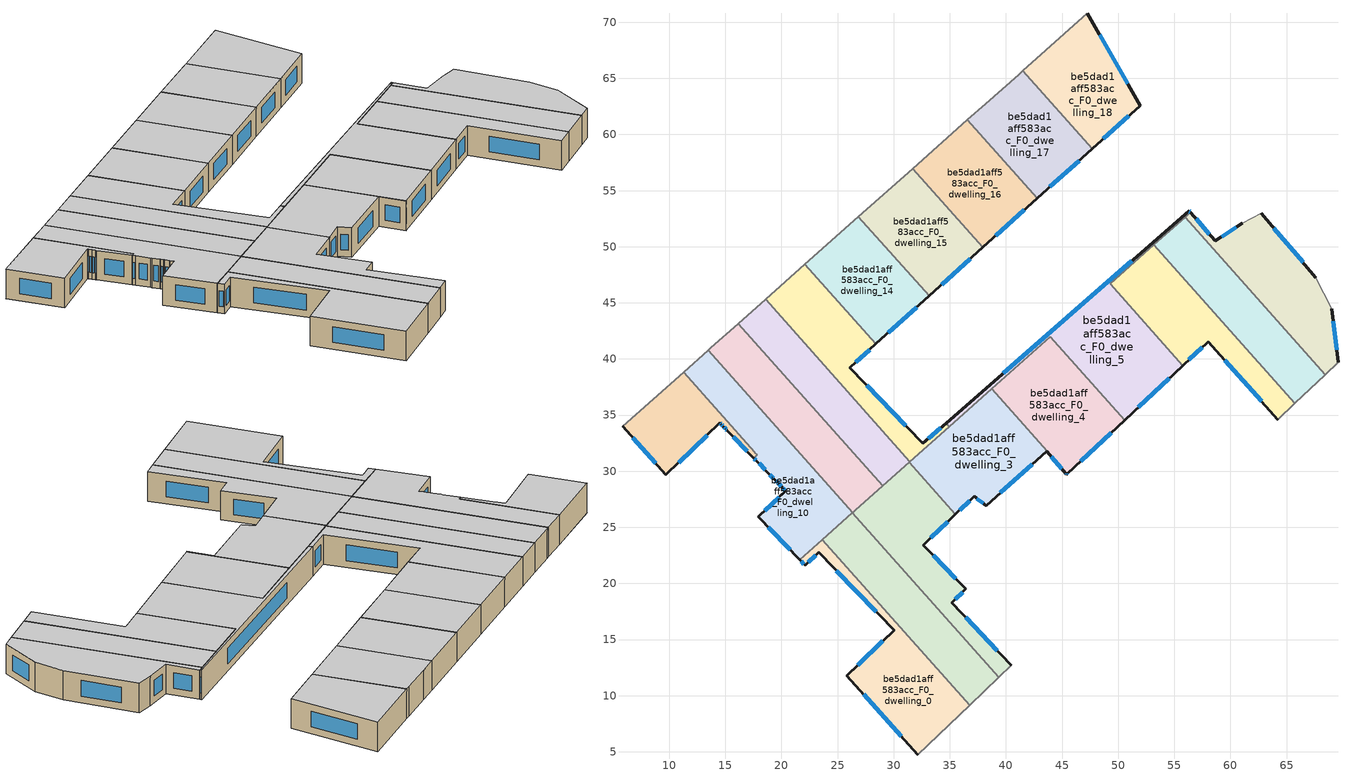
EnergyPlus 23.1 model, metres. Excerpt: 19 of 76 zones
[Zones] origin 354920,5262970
be5dad1aff583acc_F0_dwelling_0
 floor ground (EU_floor_Construction): 30.03,15.83 23.32,22.76 22.12,21.6 21.62,22.11 23.64,23.91 36.76,9.16 32.16,4.74 25.82,11.78 z0
 wall outside (EU_wall_Construction): 21.62,22.11 22.12,21.6 23.32,22.76 30.03,15.83 25.82,11.78 32.16,4.74 z0:3
 wall adiabatic (EU_wall_Construction): 32.16,4.74 36.76,9.16 z0:3
 wall to be5dad1aff583acc_F0_dwelling_10 (EU_wall_Construction): 23.64,23.91 21.62,22.11 z0:3
 wall to be5dad1aff583acc_F0_dwelling_1 (EU_wall_Construction): 36.76,9.16 23.64,23.91 z0:3
 window (EU_Window_Construction): 24.9,21.13 28.46,17.45 / 22.4,21.88 23.04,22.49 / 21.74,21.99 22,21.72 / 27.31,10.13 30.67,6.39 / 29.04,14.88 26.81,12.73 z0.7:2.3
 ceiling to be5dad1aff583acc_F1_dwelling_0 (EU_floor_Construction): 36.76,9.16 23.64,23.91 21.62,22.11 22.12,21.6 23.32,22.76 30.03,15.83 25.82,11.78 32.16,4.74 z3
be5dad1aff583acc_F0_dwelling_1
 wall adiabatic (EU_wall_Construction): 36.76,9.16 39.34,11.63 z0:3
 wall to be5dad1aff583acc_F0_dwelling_2 (EU_wall_Construction): 39.34,11.63 26.31,26.28 z0:3
 wall to be5dad1aff583acc_F0_dwelling_10 (EU_wall_Construction): 26.31,26.28 23.64,23.91 z0:3
 ceiling to be5dad1aff583acc_F1_dwelling_1 (EU_floor_Construction): 39.34,11.63 26.31,26.28 23.64,23.91 36.76,9.16 z3
be5dad1aff583acc_F0_dwelling_10
 floor ground (EU_floor_Construction): 17.82,31.46 11.27,38.82 13.48,40.79 26.35,26.32 21.62,22.11 17.94,25.92 20.36,28.24 20.06,28.56 20.05,28.57 19.73,28.9 19.63,29 19.44,29.19 19.42,29.21 19.41,29.22 18.83,29.82 18.8,29.86 17.75,30.94 17.53,31.17 z0
 wall outside (EU_wall_Construction): 17.53,31.17 17.75,30.94 18.8,29.86 18.83,29.82 19.41,29.22 19.42,29.21 19.45,29.19 19.63,29 19.73,28.9 20.05,28.57 20.06,28.56 20.36,28.24 17.94,25.92 21.62,22.11 z0:3
 wall adiabatic (EU_wall_Construction): 13.48,40.79 11.27,38.82 z0:3
 wall to be5dad1aff583acc_F0_dwelling_9 (EU_wall_Construction): 11.27,38.82 17.61,31.69 17.62,31.68 17.64,31.67 / 17.64,31.66 17.82,31.46 17.53,31.17 z0:3
 wall to be5dad1aff583acc_F0_dwelling_11 (EU_wall_Construction): 26.35,26.32 13.48,40.79 z0:3
 wall to be5dad1aff583acc_F0_dwelling_2 (EU_wall_Construction): 26.31,26.28 26.35,26.32 z0:3
 window (EU_Window_Construction): 18.8,25.03 20.76,23.01 / 19.79,27.7 18.51,26.47 / 20.13,28.48 20.29,28.32 / 19.8,28.82 19.97,28.64 / 19.65,28.97 19.71,28.92 / 19.49,29.14 19.59,29.04 / 18.97,29.68 19.28,29.37 / 18,30.69 18.55,30.11 / 17.58,31.12 17.7,31 z0.7:2.3
 ceiling to be5dad1aff583acc_F1_dwelling_10 (EU_floor_Construction): 26.35,26.32 13.48,40.79 11.27,38.82 17.82,31.46 17.53,31.17 17.75,30.94 18.8,29.86 18.83,29.82 19.41,29.22 19.42,29.21 19.44,29.19 19.63,29 19.73,28.9 20.05,28.57 20.06,28.56 20.36,28.24 17.94,25.92 21.62,22.11 z3
be5dad1aff583acc_F0_dwelling_11
 floor ground (EU_floor_Construction): 16.14,43.15 29.01,28.68 26.58,26.52 26.35,26.32 13.48,40.79 13.71,40.99 z0
 wall adiabatic (EU_wall_Construction): 16.14,43.15 13.71,40.99 13.48,40.79 z0:3
 wall to be5dad1aff583acc_F0_dwelling_12 (EU_wall_Construction): 29.01,28.68 16.14,43.15 z0:3
 wall to be5dad1aff583acc_F0_dwelling_2 (EU_wall_Construction): 26.35,26.32 26.58,26.52 29.01,28.68 z0:3
 ceiling to be5dad1aff583acc_F1_dwelling_11 (EU_floor_Construction): 29.01,28.68 16.14,43.15 13.71,40.99 13.48,40.79 26.35,26.32 26.58,26.52 z3
be5dad1aff583acc_F0_dwelling_12
 floor ground (EU_floor_Construction): 18.58,45.32 31.45,30.85 29.01,28.68 16.14,43.15 z0
 wall adiabatic (EU_wall_Construction): 18.58,45.32 16.14,43.15 z0:3
 wall to be5dad1aff583acc_F0_dwelling_3 (EU_wall_Construction): 31.38,30.79 31.45,30.85 z0:3
 wall to be5dad1aff583acc_F0_dwelling_13 (EU_wall_Construction): 31.45,30.85 18.58,45.32 z0:3
 wall to be5dad1aff583acc_F0_dwelling_2 (EU_wall_Construction): 29.01,28.68 31.38,30.79 z0:3
 ceiling to be5dad1aff583acc_F1_dwelling_12 (EU_floor_Construction): 31.45,30.85 18.58,45.32 16.14,43.15 29.01,28.68 z3
be5dad1aff583acc_F0_dwelling_13
 floor ground (EU_floor_Construction): 28.4,41.34 26.07,39.23 32.59,32.47 34.67,34.29 34.96,33.97 31.45,30.85 18.58,45.32 22.09,48.44 z0
 wall outside (EU_wall_Construction): 34.67,34.29 32.59,32.47 26.07,39.23 28.4,41.34 z0:3
 wall adiabatic (EU_wall_Construction): 22.09,48.44 18.58,45.32 z0:3
 wall to be5dad1aff583acc_F0_dwelling_14 (EU_wall_Construction): 28.4,41.34 22.09,48.44 z0:3
 wall to be5dad1aff583acc_F0_dwelling_5 (EU_wall_Construction): 34.96,33.97 34.67,34.29 z0:3
 wall to be5dad1aff583acc_F0_dwelling_3 (EU_wall_Construction): 31.45,30.85 34.96,33.97 z0:3
 window (EU_Window_Construction): 26.62,39.73 27.86,40.84 / 31.06,34.06 27.6,37.64 / 34.18,33.87 33.08,32.9 z0.7:2.3
 ceiling to be5dad1aff583acc_F1_dwelling_13 (EU_floor_Construction): 32.59,32.47 26.07,39.23 28.4,41.34 22.09,48.44 18.58,45.32 31.45,30.85 34.96,33.97 34.67,34.29 z3
be5dad1aff583acc_F0_dwelling_14
 floor ground (EU_floor_Construction): 26.86,52.68 33.15,45.62 28.4,41.34 22.09,48.44 z0
 wall outside (EU_wall_Construction): 28.4,41.34 33.15,45.62 z0:3
 wall adiabatic (EU_wall_Construction): 26.86,52.68 22.09,48.44 z0:3
 wall to be5dad1aff583acc_F0_dwelling_15 (EU_wall_Construction): 33.15,45.62 26.86,52.68 z0:3
 window (EU_Window_Construction): 29.52,42.34 32.03,44.61 z0.7:2.3
 ceiling to be5dad1aff583acc_F1_dwelling_14 (EU_floor_Construction): 33.15,45.62 26.86,52.68 22.09,48.44 28.4,41.34 z3
be5dad1aff583acc_F0_dwelling_15
 floor ground (EU_floor_Construction): 31.68,56.97 37.94,49.93 33.15,45.62 26.86,52.68 z0
 wall outside (EU_wall_Construction): 33.15,45.62 37.94,49.93 z0:3
 wall adiabatic (EU_wall_Construction): 31.68,56.97 26.86,52.68 z0:3
 wall to be5dad1aff583acc_F0_dwelling_16 (EU_wall_Construction): 37.94,49.93 31.68,56.97 z0:3
 window (EU_Window_Construction): 34.27,46.63 36.81,48.92 z0.7:2.3
 ceiling to be5dad1aff583acc_F1_dwelling_15 (EU_floor_Construction): 37.94,49.93 31.68,56.97 26.86,52.68 33.15,45.62 z3
be5dad1aff583acc_F0_dwelling_16
 floor ground (EU_floor_Construction): 36.55,61.3 42.78,54.3 37.94,49.93 31.68,56.97 z0
 wall outside (EU_wall_Construction): 37.94,49.93 42.78,54.3 z0:3
 wall adiabatic (EU_wall_Construction): 36.55,61.3 31.68,56.97 z0:3
 wall to be5dad1aff583acc_F0_dwelling_17 (EU_wall_Construction): 42.78,54.3 36.55,61.3 z0:3
 window (EU_Window_Construction): 39.07,50.96 41.64,53.27 z0.7:2.3
 ceiling to be5dad1aff583acc_F1_dwelling_16 (EU_floor_Construction): 42.77,54.3 36.55,61.3 31.68,56.97 37.94,49.93 z3
be5dad1aff583acc_F0_dwelling_17
 floor ground (EU_floor_Construction): 41.48,65.67 47.67,58.71 42.78,54.3 36.55,61.3 38.19,62.76 41.12,65.34 z0
 wall outside (EU_wall_Construction): 42.78,54.3 47.67,58.71 z0:3
 wall adiabatic (EU_wall_Construction): 41.48,65.67 41.12,65.34 38.19,62.76 36.55,61.3 z0:3
 wall to be5dad1aff583acc_F0_dwelling_18 (EU_wall_Construction): 47.67,58.71 41.48,65.67 z0:3
 window (EU_Window_Construction): 43.92,55.34 46.52,57.68 z0.7:2.3
 ceiling to be5dad1aff583acc_F1_dwelling_17 (EU_floor_Construction): 47.67,58.71 41.48,65.67 41.12,65.34 38.19,62.76 36.55,61.3 42.77,54.3 z3
be5dad1aff583acc_F0_dwelling_18
 floor ground (EU_floor_Construction): 47.25,70.8 51.95,62.57 47.67,58.71 41.48,65.67 z0
 wall outside (EU_wall_Construction): 47.67,58.71 51.95,62.57 47.25,70.8 z0:3
 wall adiabatic (EU_wall_Construction): 47.25,70.8 41.48,65.67 z0:3
 window (EU_Window_Construction): 50.84,64.5 48.35,68.87 / 48.67,59.62 50.94,61.67 z0.7:2.3
 ceiling to be5dad1aff583acc_F1_dwelling_18 (EU_floor_Construction): 51.95,62.57 47.25,70.8 41.48,65.67 47.67,58.71 z3
be5dad1aff583acc_F0_dwelling_2
 floor ground (EU_floor_Construction): 35.5,26.16 32.65,23.42 36.44,19.51 35.16,18.29 40.47,12.71 39.34,11.63 26.31,26.28 31.38,30.79 z0
 wall outside (EU_wall_Construction): 40.47,12.71 35.16,18.29 36.44,19.51 32.65,23.42 35.5,26.16 z0:3
 wall adiabatic (EU_wall_Construction): 39.34,11.63 40.47,12.71 z0:3
 wall to be5dad1aff583acc_F0_dwelling_3 (EU_wall_Construction): 35.5,26.16 31.38,30.79 z0:3
 window (EU_Window_Construction): 39.22,14.02 36.41,16.98 / 33.32,24.06 34.83,25.51 / 35.55,20.43 33.54,22.5 / 35.46,18.58 36.14,19.23 z0.7:2.3
 ceiling to be5dad1aff583acc_F1_dwelling_2 (EU_floor_Construction): 40.46,12.71 35.16,18.29 36.44,19.51 32.65,23.42 35.5,26.16 31.38,30.79 26.31,26.28 39.34,11.63 z3
be5dad1aff583acc_F0_dwelling_3
 floor ground (EU_floor_Construction): 43.63,31.77 38.24,26.94 37.16,27.76 35.5,26.16 31.38,30.79 38.73,37.33 45.45,29.78 45.39,29.72 z0
 wall outside (EU_wall_Construction): 35.5,26.16 37.16,27.76 38.24,26.94 43.63,31.77 45.39,29.72 45.45,29.78 z0:3
 wall to be5dad1aff583acc_F0_dwelling_4 (EU_wall_Construction): 45.45,29.78 38.73,37.33 z0:3
 wall to be5dad1aff583acc_F0_dwelling_5 (EU_wall_Construction): 38.73,37.33 34.96,33.97 z0:3
 window (EU_Window_Construction): 37.41,27.57 37.99,27.13 / 35.89,26.53 36.77,27.38 / 45.41,29.74 45.44,29.76 / 44.04,31.29 44.98,30.2 / 39.51,28.07 42.36,30.63 z0.7:2.3
 ceiling to be5dad1aff583acc_F1_dwelling_3 (EU_floor_Construction): 45.39,29.72 45.45,29.78 38.73,37.33 31.38,30.79 35.5,26.16 37.16,27.76 38.24,26.94 43.63,31.77 z3
be5dad1aff583acc_F0_dwelling_4
 floor ground (EU_floor_Construction): 43.96,41.98 50.57,34.55 45.45,29.78 38.73,37.33 z0
 wall outside (EU_wall_Construction): 45.45,29.78 50.57,34.55 z0:3
 wall to be5dad1aff583acc_F0_dwelling_5 (EU_wall_Construction): 50.57,34.55 43.96,41.98 38.73,37.33 z0:3
 window (EU_Window_Construction): 46.65,30.9 49.37,33.43 z0.7:2.3
 ceiling to be5dad1aff583acc_F1_dwelling_4 (EU_floor_Construction): 50.57,34.55 43.96,41.98 38.73,37.33 45.45,29.78 z3
be5dad1aff583acc_F0_dwelling_5
 floor ground (EU_floor_Construction): 56.31,53.21 55.95,52.65 49.28,46.71 55.77,39.42 50.57,34.55 43.96,41.98 34.96,33.97 34.67,34.29 z0; 56.31,53.21 56.43,53.07 55.95,52.65 z0
 wall outside (EU_wall_Construction): 56.43,53.07 56.31,53.21 34.67,34.29 / 50.57,34.55 55.77,39.42 z0:3
 wall to be5dad1aff583acc_F0_dwelling_6 (EU_wall_Construction): 55.77,39.42 49.28,46.71 53.18,50.18 z0:3
 wall to be5dad1aff583acc_F0_dwelling_7 (EU_wall_Construction): 53.18,50.18 55.96,52.65 z0:3
 wall to be5dad1aff583acc_F0_dwelling_8 (EU_wall_Construction): 55.96,52.65 56.43,53.07 z0:3
 window (EU_Window_Construction): 51.23,48.77 39.75,38.74 / 56.41,53.11 56.34,53.18 / 51.79,35.7 54.55,38.27 z0.7:2.3
 ceiling to be5dad1aff583acc_F1_dwelling_5 (EU_floor_Construction): 55.77,39.42 49.28,46.71 55.95,52.65 56.31,53.21 34.67,34.29 34.96,33.97 43.96,41.98 50.57,34.55 z3; 56.43,53.07 56.31,53.21 55.95,52.65 z3
be5dad1aff583acc_F0_dwelling_6
 floor ground (EU_floor_Construction): 58.03,41.53 55.77,39.42 49.28,46.71 53.18,50.18 65.75,36.04 64.23,34.59 z0
 wall outside (EU_wall_Construction): 55.77,39.42 58.03,41.53 64.23,34.59 z0:3
 wall adiabatic (EU_wall_Construction): 64.23,34.59 65.75,36.04 z0:3
 wall to be5dad1aff583acc_F0_dwelling_7 (EU_wall_Construction): 65.75,36.04 53.18,50.18 z0:3
 window (EU_Window_Construction): 59.49,39.9 62.78,36.22 / 56.3,39.91 57.5,41.03 z0.7:2.3
 ceiling to be5dad1aff583acc_F1_dwelling_6 (EU_floor_Construction): 65.75,36.04 53.18,50.18 49.28,46.71 55.77,39.42 58.03,41.53 64.23,34.59 z3
be5dad1aff583acc_F0_dwelling_7
 floor ground (EU_floor_Construction): 55.96,52.65 68.44,38.61 65.75,36.04 53.18,50.18 z0
 wall adiabatic (EU_wall_Construction): 65.75,36.04 68.44,38.61 z0:3
 wall to be5dad1aff583acc_F0_dwelling_8 (EU_wall_Construction): 68.44,38.61 55.96,52.65 z0:3
 ceiling to be5dad1aff583acc_F1_dwelling_7 (EU_floor_Construction): 68.44,38.61 55.96,52.65 53.18,50.18 65.75,36.04 z3
be5dad1aff583acc_F0_dwelling_8
 floor ground (EU_floor_Construction): 67.62,47.25 69.04,44.46 69.59,39.7 68.44,38.61 55.96,52.65 56.43,53.07 58.64,50.53 61.07,52.09 62.73,52.99 z0
 wall outside (EU_wall_Construction): 69.59,39.7 69.04,44.46 / 61.07,52.09 58.64,50.53 56.43,53.07 / 67.62,47.25 62.73,52.99 z0:3
 wall adiabatic (EU_wall_Construction): 69.04,44.46 67.62,47.25 / 68.44,38.61 69.59,39.7 / 62.73,52.99 61.07,52.09 z0:3
 window (EU_Window_Construction): 69.46,40.82 69.17,43.34 / 58.12,51.13 56.95,52.48 / 60.5,51.73 59.21,50.9 / 66.47,48.6 63.88,51.64 z0.7:2.3
 ceiling to be5dad1aff583acc_F1_dwelling_8 (EU_floor_Construction): 69.59,39.7 69.04,44.46 67.62,47.25 62.73,52.99 61.07,52.09 58.64,50.53 56.43,53.07 55.96,52.65 68.44,38.61 z3
be5dad1aff583acc_F0_dwelling_9
 floor ground (EU_floor_Construction): 14.51,34.3 9.7,29.68 5.83,33.98 11.27,38.82 17.61,31.69 17.62,31.68 17.64,31.67 17.82,31.46 17.53,31.17 15.13,33.66 15.03,33.76 14.83,33.96 14.82,33.98 14.61,34.2 z0
 wall outside (EU_wall_Construction): 5.83,33.98 9.7,29.68 14.51,34.3 14.61,34.2 14.82,33.98 14.83,33.96 15.03,33.76 15.13,33.66 17.53,31.17 z0:3
 wall adiabatic (EU_wall_Construction): 11.27,38.82 5.83,33.98 z0:3
 window (EU_Window_Construction): 14.88,33.92 14.98,33.81 / 14.66,34.14 14.77,34.03 / 14.53,34.28 14.59,34.22 / 10.83,30.77 13.38,33.22 / 6.74,32.97 8.79,30.69 / 15.69,33.07 16.97,31.76 / 15.05,33.74 15.11,33.68 z0.7:2.3
 ceiling to be5dad1aff583acc_F1_dwelling_9 (EU_floor_Construction): 17.53,31.17 17.82,31.46 17.64,31.67 17.62,31.68 17.61,31.69 11.27,38.82 5.83,33.98 9.7,29.68 14.51,34.3 14.61,34.2 14.82,33.98 14.83,33.96 15.03,33.76 15.13,33.66 z3
[Building]
EU S2 Campaign: North Axis=0; Terrain=City; Solar Distribution=FullExterior
[Site:Location]
Budapest.Ferenc.Liszt.Intl.AP: Latitude=47.437; Longitude=19.256; Time Zone=1; Elevation=185
[SizingPeriod:WeatherFileDays]
AnnualSizingPeriod: Begin Month=1; Begin Day of Month=1; End Month=12; End Day of Month=31; Day of Week for Start Day=Monday; Use Weather File Daylight Saving Period=No; Use Weather File Rain and Snow Indicators=No
[MATERIAL]
EU_InternalMass_Material: Roughness=MediumRough; Thickness=0.1; Conductivity=1; Density=1800; Specific Heat=900; Thermal Absorptance=0.9; Solar Absorptance=0.7; Visible Absorptance=0.7
[MATERIAL:NOMASS] Roughness=MediumRough; Thermal Absorptance=0.9; Solar Absorptance=0.7; Visible Absorptance=0.7
Name | Thermal Resistance
EU_wall_NoMass | 0.832559
EU_floor_NoMass | 0.872794
[WINDOWMATERIAL:SIMPLEGLAZINGSYSTEM]
EU_Window_SimpleGlazing: UFactor=2.79869; Solar Heat Gain Coefficient=0.75; Visible Transmittance=0.75
[CONSTRUCTION]
EU_wall_Construction: EU_wall_NoMass
EU_floor_Construction: EU_floor_NoMass
EU_Window_Construction: EU_Window_SimpleGlazing
EU_InternalMass_Construction: EU_InternalMass_Material
[ZONE] Type=1; Multiplier=1; Ceiling Height=autocalculate; Floor Area=autocalculate; Part of Total Floor Area=Yes
Name | Volume
be5dad1aff583acc_F0_dwelling_0 | 210.394
be5dad1aff583acc_F0_dwelling_1 | autocalculate
be5dad1aff583acc_F0_dwelling_10 | 231.868
be5dad1aff583acc_F0_dwelling_11 | 206.807
be5dad1aff583acc_F0_dwelling_12 | 189.359
be5dad1aff583acc_F0_dwelling_13 | 189.356
be5dad1aff583acc_F0_dwelling_14 | 181.646
be5dad1aff583acc_F0_dwelling_15 | 182.634
be5dad1aff583acc_F0_dwelling_16 | 183.628
be5dad1aff583acc_F0_dwelling_17 | 184.688
be5dad1aff583acc_F0_dwelling_18 | 187.715
be5dad1aff583acc_F0_dwelling_2 | 210.396
be5dad1aff583acc_F0_dwelling_3; be5dad1aff583acc_F0_dwelling_4 | 210.395
be5dad1aff583acc_F0_dwelling_5 | 236.912
be5dad1aff583acc_F0_dwelling_6 | 210.429
be5dad1aff583acc_F0_dwelling_7 | 210.386
be5dad1aff583acc_F0_dwelling_8 | 210.418
be5dad1aff583acc_F0_dwelling_9 | 129.42
[INTERNALMASS] Construction=EU_InternalMass_Construction
Name | Zone or ZoneList | Surface Area
be5dad1aff583acc_F0_dwelling_0_EU_InternalMass | be5dad1aff583acc_F0_dwelling_0 | 70.1314
be5dad1aff583acc_F0_dwelling_1_EU_InternalMass | be5dad1aff583acc_F0_dwelling_1 | 70.1441
be5dad1aff583acc_F0_dwelling_2_EU_InternalMass | be5dad1aff583acc_F0_dwelling_2 | 70.1322
be5dad1aff583acc_F0_dwelling_3_EU_InternalMass | be5dad1aff583acc_F0_dwelling_3 | 70.1318
be5dad1aff583acc_F0_dwelling_4_EU_InternalMass | be5dad1aff583acc_F0_dwelling_4 | 70.1317
be5dad1aff583acc_F0_dwelling_5_EU_InternalMass | be5dad1aff583acc_F0_dwelling_5 | 78.9747
be5dad1aff583acc_F0_dwelling_6_EU_InternalMass | be5dad1aff583acc_F0_dwelling_6 | 70.1431
be5dad1aff583acc_F0_dwelling_7_EU_InternalMass | be5dad1aff583acc_F0_dwelling_7 | 70.1287
be5dad1aff583acc_F0_dwelling_8_EU_InternalMass | be5dad1aff583acc_F0_dwelling_8 | 70.1393
be5dad1aff583acc_F0_dwelling_9_EU_InternalMass | be5dad1aff583acc_F0_dwelling_9 | 43.1414
be5dad1aff583acc_F0_dwelling_10_EU_InternalMass | be5dad1aff583acc_F0_dwelling_10 | 77.297
be5dad1aff583acc_F0_dwelling_11_EU_InternalMass | be5dad1aff583acc_F0_dwelling_11 | 68.9299
be5dad1aff583acc_F0_dwelling_12_EU_InternalMass | be5dad1aff583acc_F0_dwelling_12 | 63.1198
be5dad1aff583acc_F0_dwelling_13_EU_InternalMass | be5dad1aff583acc_F0_dwelling_13 | 63.1184
be5dad1aff583acc_F0_dwelling_14_EU_InternalMass | be5dad1aff583acc_F0_dwelling_14 | 60.5485
be5dad1aff583acc_F0_dwelling_15_EU_InternalMass | be5dad1aff583acc_F0_dwelling_15 | 60.8783
be5dad1aff583acc_F0_dwelling_16_EU_InternalMass | be5dad1aff583acc_F0_dwelling_16 | 61.2092
be5dad1aff583acc_F0_dwelling_17_EU_InternalMass | be5dad1aff583acc_F0_dwelling_17 | 61.5627
be5dad1aff583acc_F0_dwelling_18_EU_InternalMass | be5dad1aff583acc_F0_dwelling_18 | 62.5717
[OTHEREQUIPMENT] Fuel Type=Electricity; Design Level Calculation Method=Watts/Area; Power per Zone Floor Area=1; Fraction Latent=0; Fraction Radiant=0; Fraction Lost=0; Carbon Dioxide Generation Rate=0; EndUse Subcategory=EU_Step8_InternalGains
Name | Zone or ZoneList or Space or SpaceList | Schedule
EU_Step8_InternalGain_be5dad1aff583acc_F0_dwelling_0_f000 | be5dad1aff583acc_F0_dwelling_0 | EU_Step8_GainSchedule_be5dad1aff583acc_F0_dwelling_0_f000
EU_Step8_InternalGain_be5dad1aff583acc_F0_dwelling_1_f000 | be5dad1aff583acc_F0_dwelling_1 | EU_Step8_GainSchedule_be5dad1aff583acc_F0_dwelling_1_f000
EU_Step8_InternalGain_be5dad1aff583acc_F0_dwelling_2_f000 | be5dad1aff583acc_F0_dwelling_2 | EU_Step8_GainSchedule_be5dad1aff583acc_F0_dwelling_2_f000
EU_Step8_InternalGain_be5dad1aff583acc_F0_dwelling_3_f000 | be5dad1aff583acc_F0_dwelling_3 | EU_Step8_GainSchedule_be5dad1aff583acc_F0_dwelling_3_f000
EU_Step8_InternalGain_be5dad1aff583acc_F0_dwelling_4_f000 | be5dad1aff583acc_F0_dwelling_4 | EU_Step8_GainSchedule_be5dad1aff583acc_F0_dwelling_4_f000
EU_Step8_InternalGain_be5dad1aff583acc_F0_dwelling_5_f000 | be5dad1aff583acc_F0_dwelling_5 | EU_Step8_GainSchedule_be5dad1aff583acc_F0_dwelling_5_f000
EU_Step8_InternalGain_be5dad1aff583acc_F0_dwelling_6_f000 | be5dad1aff583acc_F0_dwelling_6 | EU_Step8_GainSchedule_be5dad1aff583acc_F0_dwelling_6_f000
EU_Step8_InternalGain_be5dad1aff583acc_F0_dwelling_7_f000 | be5dad1aff583acc_F0_dwelling_7 | EU_Step8_GainSchedule_be5dad1aff583acc_F0_dwelling_7_f000
EU_Step8_InternalGain_be5dad1aff583acc_F0_dwelling_8_f000 | be5dad1aff583acc_F0_dwelling_8 | EU_Step8_GainSchedule_be5dad1aff583acc_F0_dwelling_8_f000
EU_Step8_InternalGain_be5dad1aff583acc_F0_dwelling_9_f000 | be5dad1aff583acc_F0_dwelling_9 | EU_Step8_GainSchedule_be5dad1aff583acc_F0_dwelling_9_f000
EU_Step8_InternalGain_be5dad1aff583acc_F0_dwelling_10_f000 | be5dad1aff583acc_F0_dwelling_10 | EU_Step8_GainSchedule_be5dad1aff583acc_F0_dwelling_10_f000
EU_Step8_InternalGain_be5dad1aff583acc_F0_dwelling_11_f000 | be5dad1aff583acc_F0_dwelling_11 | EU_Step8_GainSchedule_be5dad1aff583acc_F0_dwelling_11_f000
EU_Step8_InternalGain_be5dad1aff583acc_F0_dwelling_12_f000 | be5dad1aff583acc_F0_dwelling_12 | EU_Step8_GainSchedule_be5dad1aff583acc_F0_dwelling_12_f000
EU_Step8_InternalGain_be5dad1aff583acc_F0_dwelling_13_f000 | be5dad1aff583acc_F0_dwelling_13 | EU_Step8_GainSchedule_be5dad1aff583acc_F0_dwelling_13_f000
EU_Step8_InternalGain_be5dad1aff583acc_F0_dwelling_14_f000 | be5dad1aff583acc_F0_dwelling_14 | EU_Step8_GainSchedule_be5dad1aff583acc_F0_dwelling_14_f000
EU_Step8_InternalGain_be5dad1aff583acc_F0_dwelling_15_f000 | be5dad1aff583acc_F0_dwelling_15 | EU_Step8_GainSchedule_be5dad1aff583acc_F0_dwelling_15_f000
EU_Step8_InternalGain_be5dad1aff583acc_F0_dwelling_16_f000 | be5dad1aff583acc_F0_dwelling_16 | EU_Step8_GainSchedule_be5dad1aff583acc_F0_dwelling_16_f000
EU_Step8_InternalGain_be5dad1aff583acc_F0_dwelling_17_f000 | be5dad1aff583acc_F0_dwelling_17 | EU_Step8_GainSchedule_be5dad1aff583acc_F0_dwelling_17_f000
EU_Step8_InternalGain_be5dad1aff583acc_F0_dwelling_18_f000 | be5dad1aff583acc_F0_dwelling_18 | EU_Step8_GainSchedule_be5dad1aff583acc_F0_dwelling_18_f000
[ZONEVENTILATION:DESIGNFLOWRATE] Schedule=EU_AlwaysOn; Design Flow Rate Calculation Method=AirChanges/Hour; Air Changes per Hour=0.475469; Ventilation Type=Natural; Fan Pressure Rise=0; Fan Total Efficiency=1; Constant Term Coefficient=1; Temperature Term Coefficient=0; Velocity Term Coefficient=0; Velocity Squared Term Coefficient=0; Minimum Indoor Temperature=-100; Maximum Indoor Temperature=100; Delta Temperature=-100; Minimum Outdoor Temperature=-100; Maximum Outdoor Temperature=100; Maximum Wind Speed=40
Name | Zone or ZoneList or Space or SpaceList
EU_ConstantAir_be5dad1aff583acc_F0_dwelling_0 | be5dad1aff583acc_F0_dwelling_0
EU_ConstantAir_be5dad1aff583acc_F0_dwelling_1 | be5dad1aff583acc_F0_dwelling_1
EU_ConstantAir_be5dad1aff583acc_F0_dwelling_2 | be5dad1aff583acc_F0_dwelling_2
EU_ConstantAir_be5dad1aff583acc_F0_dwelling_3 | be5dad1aff583acc_F0_dwelling_3
EU_ConstantAir_be5dad1aff583acc_F0_dwelling_4 | be5dad1aff583acc_F0_dwelling_4
EU_ConstantAir_be5dad1aff583acc_F0_dwelling_5 | be5dad1aff583acc_F0_dwelling_5
EU_ConstantAir_be5dad1aff583acc_F0_dwelling_6 | be5dad1aff583acc_F0_dwelling_6
EU_ConstantAir_be5dad1aff583acc_F0_dwelling_7 | be5dad1aff583acc_F0_dwelling_7
EU_ConstantAir_be5dad1aff583acc_F0_dwelling_8 | be5dad1aff583acc_F0_dwelling_8
EU_ConstantAir_be5dad1aff583acc_F0_dwelling_9 | be5dad1aff583acc_F0_dwelling_9
EU_ConstantAir_be5dad1aff583acc_F0_dwelling_10 | be5dad1aff583acc_F0_dwelling_10
EU_ConstantAir_be5dad1aff583acc_F0_dwelling_11 | be5dad1aff583acc_F0_dwelling_11
EU_ConstantAir_be5dad1aff583acc_F0_dwelling_12 | be5dad1aff583acc_F0_dwelling_12
EU_ConstantAir_be5dad1aff583acc_F0_dwelling_13 | be5dad1aff583acc_F0_dwelling_13
EU_ConstantAir_be5dad1aff583acc_F0_dwelling_14 | be5dad1aff583acc_F0_dwelling_14
EU_ConstantAir_be5dad1aff583acc_F0_dwelling_15 | be5dad1aff583acc_F0_dwelling_15
EU_ConstantAir_be5dad1aff583acc_F0_dwelling_16 | be5dad1aff583acc_F0_dwelling_16
EU_ConstantAir_be5dad1aff583acc_F0_dwelling_17 | be5dad1aff583acc_F0_dwelling_17
EU_ConstantAir_be5dad1aff583acc_F0_dwelling_18 | be5dad1aff583acc_F0_dwelling_18
[HVACTEMPLATE:THERMOSTAT] Constant Heating Setpoint=20; Constant Cooling Setpoint=50
EU_HeatOnly_be5dad1aff583acc_F0_dwelling_0; EU_HeatOnly_be5dad1aff583acc_F0_dwelling_1; EU_HeatOnly_be5dad1aff583acc_F0_dwelling_2; EU_HeatOnly_be5dad1aff583acc_F0_dwelling_3; EU_HeatOnly_be5dad1aff583acc_F0_dwelling_4; EU_HeatOnly_be5dad1aff583acc_F0_dwelling_5; EU_HeatOnly_be5dad1aff583acc_F0_dwelling_6; EU_HeatOnly_be5dad1aff583acc_F0_dwelling_7; EU_HeatOnly_be5dad1aff583acc_F0_dwelling_8; EU_HeatOnly_be5dad1aff583acc_F0_dwelling_9; EU_HeatOnly_be5dad1aff583acc_F0_dwelling_10; EU_HeatOnly_be5dad1aff583acc_F0_dwelling_11; EU_HeatOnly_be5dad1aff583acc_F0_dwelling_12; EU_HeatOnly_be5dad1aff583acc_F0_dwelling_13; EU_HeatOnly_be5dad1aff583acc_F0_dwelling_14; EU_HeatOnly_be5dad1aff583acc_F0_dwelling_15; EU_HeatOnly_be5dad1aff583acc_F0_dwelling_16; EU_HeatOnly_be5dad1aff583acc_F0_dwelling_17; EU_HeatOnly_be5dad1aff583acc_F0_dwelling_18; EU_HeatOnly_be5dad1aff583acc_F1_dwelling_0; EU_HeatOnly_be5dad1aff583acc_F1_dwelling_1; EU_HeatOnly_be5dad1aff583acc_F1_dwelling_2; EU_HeatOnly_be5dad1aff583acc_F1_dwelling_3; EU_HeatOnly_be5dad1aff583acc_F1_dwelling_4; EU_HeatOnly_be5dad1aff583acc_F1_dwelling_5; EU_HeatOnly_be5dad1aff583acc_F1_dwelling_6; EU_HeatOnly_be5dad1aff583acc_F1_dwelling_7; EU_HeatOnly_be5dad1aff583acc_F1_dwelling_8; EU_HeatOnly_be5dad1aff583acc_F1_dwelling_9; EU_HeatOnly_be5dad1aff583acc_F1_dwelling_10; EU_HeatOnly_be5dad1aff583acc_F1_dwelling_11; EU_HeatOnly_be5dad1aff583acc_F1_dwelling_12; EU_HeatOnly_be5dad1aff583acc_F1_dwelling_13; EU_HeatOnly_be5dad1aff583acc_F1_dwelling_14; EU_HeatOnly_be5dad1aff583acc_F1_dwelling_15; EU_HeatOnly_be5dad1aff583acc_F1_dwelling_16; EU_HeatOnly_be5dad1aff583acc_F1_dwelling_17; EU_HeatOnly_be5dad1aff583acc_F1_dwelling_18; EU_HeatOnly_be5dad1aff583acc_F2_dwelling_0; EU_HeatOnly_be5dad1aff583acc_F2_dwelling_1; EU_HeatOnly_be5dad1aff583acc_F2_dwelling_2; EU_HeatOnly_be5dad1aff583acc_F2_dwelling_3; EU_HeatOnly_be5dad1aff583acc_F2_dwelling_4; EU_HeatOnly_be5dad1aff583acc_F2_dwelling_5; EU_HeatOnly_be5dad1aff583acc_F2_dwelling_6; EU_HeatOnly_be5dad1aff583acc_F2_dwelling_7; EU_HeatOnly_be5dad1aff583acc_F2_dwelling_8; EU_HeatOnly_be5dad1aff583acc_F2_dwelling_9; EU_HeatOnly_be5dad1aff583acc_F2_dwelling_10; EU_HeatOnly_be5dad1aff583acc_F2_dwelling_11; EU_HeatOnly_be5dad1aff583acc_F2_dwelling_12; EU_HeatOnly_be5dad1aff583acc_F2_dwelling_13; EU_HeatOnly_be5dad1aff583acc_F2_dwelling_14; EU_HeatOnly_be5dad1aff583acc_F2_dwelling_15; EU_HeatOnly_be5dad1aff583acc_F2_dwelling_16; EU_HeatOnly_be5dad1aff583acc_F2_dwelling_17; EU_HeatOnly_be5dad1aff583acc_F2_dwelling_18; EU_HeatOnly_be5dad1aff583acc_F3_dwelling_0; EU_HeatOnly_be5dad1aff583acc_F3_dwelling_1; EU_HeatOnly_be5dad1aff583acc_F3_dwelling_2; EU_HeatOnly_be5dad1aff583acc_F3_dwelling_3; EU_HeatOnly_be5dad1aff583acc_F3_dwelling_4; EU_HeatOnly_be5dad1aff583acc_F3_dwelling_5; EU_HeatOnly_be5dad1aff583acc_F3_dwelling_6; EU_HeatOnly_be5dad1aff583acc_F3_dwelling_7; EU_HeatOnly_be5dad1aff583acc_F3_dwelling_8; EU_HeatOnly_be5dad1aff583acc_F3_dwelling_9; EU_HeatOnly_be5dad1aff583acc_F3_dwelling_10; EU_HeatOnly_be5dad1aff583acc_F3_dwelling_11; EU_HeatOnly_be5dad1aff583acc_F3_dwelling_12; EU_HeatOnly_be5dad1aff583acc_F3_dwelling_13; EU_HeatOnly_be5dad1aff583acc_F3_dwelling_14; EU_HeatOnly_be5dad1aff583acc_F3_dwelling_15; EU_HeatOnly_be5dad1aff583acc_F3_dwelling_16; EU_HeatOnly_be5dad1aff583acc_F3_dwelling_17; EU_HeatOnly_be5dad1aff583acc_F3_dwelling_18
[HVACTEMPLATE:ZONE:IDEALLOADSAIRSYSTEM] System Availability Schedule=EU_AlwaysOn; Maximum Heating Supply Air Temperature=50; Minimum Cooling Supply Air Temperature=13; Maximum Heating Supply Air Humidity Ratio=0.0156; Minimum Cooling Supply Air Humidity Ratio=0.0077; Heating Limit=NoLimit; Cooling Limit=NoLimit; Heating Availability Schedule=EU_AlwaysOn; Cooling Availability Schedule=EU_CoolingOff; Dehumidification Control Type=ConstantSensibleHeatRatio; Cooling Sensible Heat Ratio=0.7; Dehumidification Setpoint=60; Humidification Control Type=None; Humidification Setpoint=30; Outdoor Air Method=None; Outdoor Air Flow Rate per Person=0.00944; Outdoor Air Flow Rate per Zone Floor Area=0; Outdoor Air Flow Rate per Zone=0; Demand Controlled Ventilation Type=None; Outdoor Air Economizer Type=NoEconomizer; Heat Recovery Type=None; Sensible Heat Recovery Effectiveness=0.7; Latent Heat Recovery Effectiveness=0.65
Name | Template Thermostat
be5dad1aff583acc_F0_dwelling_0 | EU_HeatOnly_be5dad1aff583acc_F0_dwelling_0
be5dad1aff583acc_F0_dwelling_1 | EU_HeatOnly_be5dad1aff583acc_F0_dwelling_1
be5dad1aff583acc_F0_dwelling_2 | EU_HeatOnly_be5dad1aff583acc_F0_dwelling_2
be5dad1aff583acc_F0_dwelling_3 | EU_HeatOnly_be5dad1aff583acc_F0_dwelling_3
be5dad1aff583acc_F0_dwelling_4 | EU_HeatOnly_be5dad1aff583acc_F0_dwelling_4
be5dad1aff583acc_F0_dwelling_5 | EU_HeatOnly_be5dad1aff583acc_F0_dwelling_5
be5dad1aff583acc_F0_dwelling_6 | EU_HeatOnly_be5dad1aff583acc_F0_dwelling_6
be5dad1aff583acc_F0_dwelling_7 | EU_HeatOnly_be5dad1aff583acc_F0_dwelling_7
be5dad1aff583acc_F0_dwelling_8 | EU_HeatOnly_be5dad1aff583acc_F0_dwelling_8
be5dad1aff583acc_F0_dwelling_9 | EU_HeatOnly_be5dad1aff583acc_F0_dwelling_9
be5dad1aff583acc_F0_dwelling_10 | EU_HeatOnly_be5dad1aff583acc_F0_dwelling_10
be5dad1aff583acc_F0_dwelling_11 | EU_HeatOnly_be5dad1aff583acc_F0_dwelling_11
be5dad1aff583acc_F0_dwelling_12 | EU_HeatOnly_be5dad1aff583acc_F0_dwelling_12
be5dad1aff583acc_F0_dwelling_13 | EU_HeatOnly_be5dad1aff583acc_F0_dwelling_13
be5dad1aff583acc_F0_dwelling_14 | EU_HeatOnly_be5dad1aff583acc_F0_dwelling_14
be5dad1aff583acc_F0_dwelling_15 | EU_HeatOnly_be5dad1aff583acc_F0_dwelling_15
be5dad1aff583acc_F0_dwelling_16 | EU_HeatOnly_be5dad1aff583acc_F0_dwelling_16
be5dad1aff583acc_F0_dwelling_17 | EU_HeatOnly_be5dad1aff583acc_F0_dwelling_17
be5dad1aff583acc_F0_dwelling_18 | EU_HeatOnly_be5dad1aff583acc_F0_dwelling_18
[SIZING:ZONE] Zone Cooling Design Supply Air Temperature Input Method=SupplyAirTemperature; Zone Cooling Design Supply Air Temperature=13; Zone Heating Design Supply Air Temperature Input Method=SupplyAirTemperature; Zone Heating Design Supply Air Temperature=50; Zone Cooling Design Supply Air Humidity Ratio=0.008; Zone Heating Design Supply Air Humidity Ratio=0.008; Cooling Design Air Flow Method=DesignDay; Cooling Design Air Flow Rate=0; Cooling Minimum Air Flow per Zone Floor Area=0.000762; Cooling Minimum Air Flow=0; Cooling Minimum Air Flow Fraction=0.2; Heating Design Air Flow Method=DesignDay; Heating Design Air Flow Rate=0; Heating Maximum Air Flow per Zone Floor Area=0.002032; Heating Maximum Air Flow=0.141576; Heating Maximum Air Flow Fraction=0.3; Account for Dedicated Outdoor Air System=No; Dedicated Outdoor Air System Control Strategy=NeutralSupplyAir; Dedicated Outdoor Air Low Setpoint Temperature for Design=autosize; Dedicated Outdoor Air High Setpoint Temperature for Design=autosize; Zone Load Sizing Method=Sensible Load Only No Latent Load; Zone Latent Cooling Design Supply Air Humidity Ratio Input Method=HumidityRatioDifference; Zone Cooling Design Supply Air Humidity Ratio Difference=0.005; Zone Latent Heating Design Supply Air Humidity Ratio Input Method=HumidityRatioDifference; Zone Humidification Design Supply Air Humidity Ratio Difference=0.005
be5dad1aff583acc_F0_dwelling_0; be5dad1aff583acc_F0_dwelling_1; be5dad1aff583acc_F0_dwelling_2; be5dad1aff583acc_F0_dwelling_3; be5dad1aff583acc_F0_dwelling_4; be5dad1aff583acc_F0_dwelling_5; be5dad1aff583acc_F0_dwelling_6; be5dad1aff583acc_F0_dwelling_7; be5dad1aff583acc_F0_dwelling_8; be5dad1aff583acc_F0_dwelling_9; be5dad1aff583acc_F0_dwelling_10; be5dad1aff583acc_F0_dwelling_11; be5dad1aff583acc_F0_dwelling_12; be5dad1aff583acc_F0_dwelling_13; be5dad1aff583acc_F0_dwelling_14; be5dad1aff583acc_F0_dwelling_15; be5dad1aff583acc_F0_dwelling_16; be5dad1aff583acc_F0_dwelling_17; be5dad1aff583acc_F0_dwelling_18
[SCHEDULE:CONSTANT]
Name | Hourly Value
EU_AlwaysOn | 1
EU_CoolingOff | 0
[SCHEDULE:FILE] Column Number=1; Rows to Skip at Top=0; Number of Hours of Data=8760; Column Separator=Comma; Interpolate to Timestep=No; Minutes per Item=60; Adjust Schedule for Daylight Savings=Yes
Name | File
EU_Step8_GainSchedule_be5dad1aff583acc_F0_dwelling_0_f000 | ../../schedules/be5dad1aff583acc/be5dad1aff583acc_F0_dwelling_0_f000_gain.csv
EU_Step8_GainSchedule_be5dad1aff583acc_F0_dwelling_1_f000 | ../../schedules/be5dad1aff583acc/be5dad1aff583acc_F0_dwelling_1_f000_gain.csv
EU_Step8_GainSchedule_be5dad1aff583acc_F0_dwelling_2_f000 | ../../schedules/be5dad1aff583acc/be5dad1aff583acc_F0_dwelling_2_f000_gain.csv
EU_Step8_GainSchedule_be5dad1aff583acc_F0_dwelling_3_f000 | ../../schedules/be5dad1aff583acc/be5dad1aff583acc_F0_dwelling_3_f000_gain.csv
EU_Step8_GainSchedule_be5dad1aff583acc_F0_dwelling_4_f000 | ../../schedules/be5dad1aff583acc/be5dad1aff583acc_F0_dwelling_4_f000_gain.csv
EU_Step8_GainSchedule_be5dad1aff583acc_F0_dwelling_5_f000 | ../../schedules/be5dad1aff583acc/be5dad1aff583acc_F0_dwelling_5_f000_gain.csv
EU_Step8_GainSchedule_be5dad1aff583acc_F0_dwelling_6_f000 | ../../schedules/be5dad1aff583acc/be5dad1aff583acc_F0_dwelling_6_f000_gain.csv
EU_Step8_GainSchedule_be5dad1aff583acc_F0_dwelling_7_f000 | ../../schedules/be5dad1aff583acc/be5dad1aff583acc_F0_dwelling_7_f000_gain.csv
EU_Step8_GainSchedule_be5dad1aff583acc_F0_dwelling_8_f000 | ../../schedules/be5dad1aff583acc/be5dad1aff583acc_F0_dwelling_8_f000_gain.csv
EU_Step8_GainSchedule_be5dad1aff583acc_F0_dwelling_9_f000 | ../../schedules/be5dad1aff583acc/be5dad1aff583acc_F0_dwelling_9_f000_gain.csv
EU_Step8_GainSchedule_be5dad1aff583acc_F0_dwelling_10_f000 | ../../schedules/be5dad1aff583acc/be5dad1aff583acc_F0_dwelling_10_f000_gain.csv
EU_Step8_GainSchedule_be5dad1aff583acc_F0_dwelling_11_f000 | ../../schedules/be5dad1aff583acc/be5dad1aff583acc_F0_dwelling_11_f000_gain.csv
EU_Step8_GainSchedule_be5dad1aff583acc_F0_dwelling_12_f000 | ../../schedules/be5dad1aff583acc/be5dad1aff583acc_F0_dwelling_12_f000_gain.csv
EU_Step8_GainSchedule_be5dad1aff583acc_F0_dwelling_13_f000 | ../../schedules/be5dad1aff583acc/be5dad1aff583acc_F0_dwelling_13_f000_gain.csv
EU_Step8_GainSchedule_be5dad1aff583acc_F0_dwelling_14_f000 | ../../schedules/be5dad1aff583acc/be5dad1aff583acc_F0_dwelling_14_f000_gain.csv
EU_Step8_GainSchedule_be5dad1aff583acc_F0_dwelling_15_f000 | ../../schedules/be5dad1aff583acc/be5dad1aff583acc_F0_dwelling_15_f000_gain.csv
EU_Step8_GainSchedule_be5dad1aff583acc_F0_dwelling_16_f000 | ../../schedules/be5dad1aff583acc/be5dad1aff583acc_F0_dwelling_16_f000_gain.csv
EU_Step8_GainSchedule_be5dad1aff583acc_F0_dwelling_17_f000 | ../../schedules/be5dad1aff583acc/be5dad1aff583acc_F0_dwelling_17_f000_gain.csv
EU_Step8_GainSchedule_be5dad1aff583acc_F0_dwelling_18_f000 | ../../schedules/be5dad1aff583acc/be5dad1aff583acc_F0_dwelling_18_f000_gain.csv
